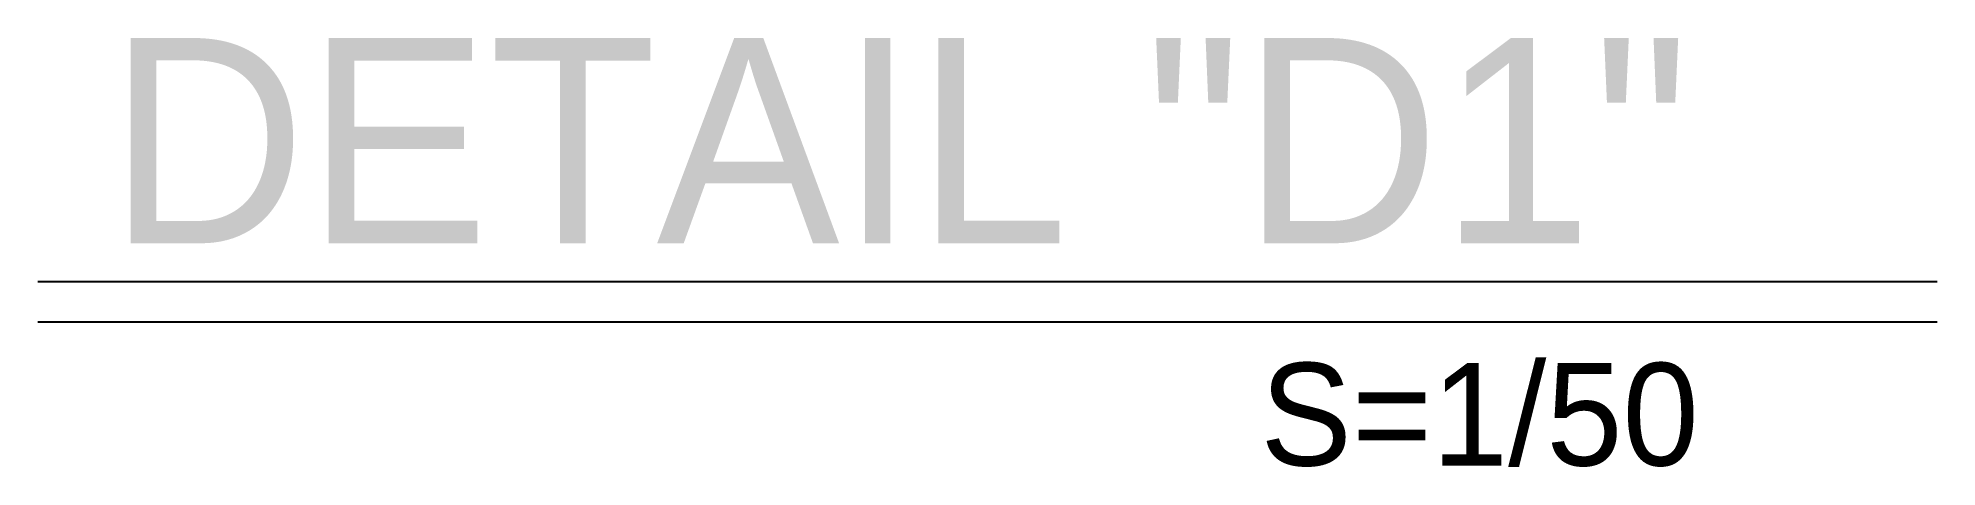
# Model space of a CAD drawing. Extents: x 356010.5 to 356056.8, y 204500.4 to 204510.9.
import ezdxf

# ---------------------------------------------------------------- set-up
doc = ezdxf.new("R2010")
doc.units = 0
doc.header["$LTSCALE"] = 5000
doc.layers.get('0').update_dxf_attribs({"linetype": 'CONTINUOUS'})
doc.styles.get("Standard").update_dxf_attribs({"font": 'txt', "height": 0.2})

msp = doc.modelspace()

# ---------------------------------------------------------------- linework, layer by layer
at = {"color": 0}
for p, q in [((356010.534, 204504.966), (356056.831, 204504.966)), ((356010.534, 204503.983), (356056.831, 204503.983))]:
    msp.add_line(p, q, dxfattribs=at)

# ---------------------------------------------------------------- texts
for s, height, p in [('DETAIL "D1"', 5, (356012.245, 204505.901)), ('S=1/50', 2.5, (356040.335, 204500.485))]:
    msp.add_text(s, height=height, dxfattribs=at).set_placement(p)

doc.saveas('drawing.dxf')
